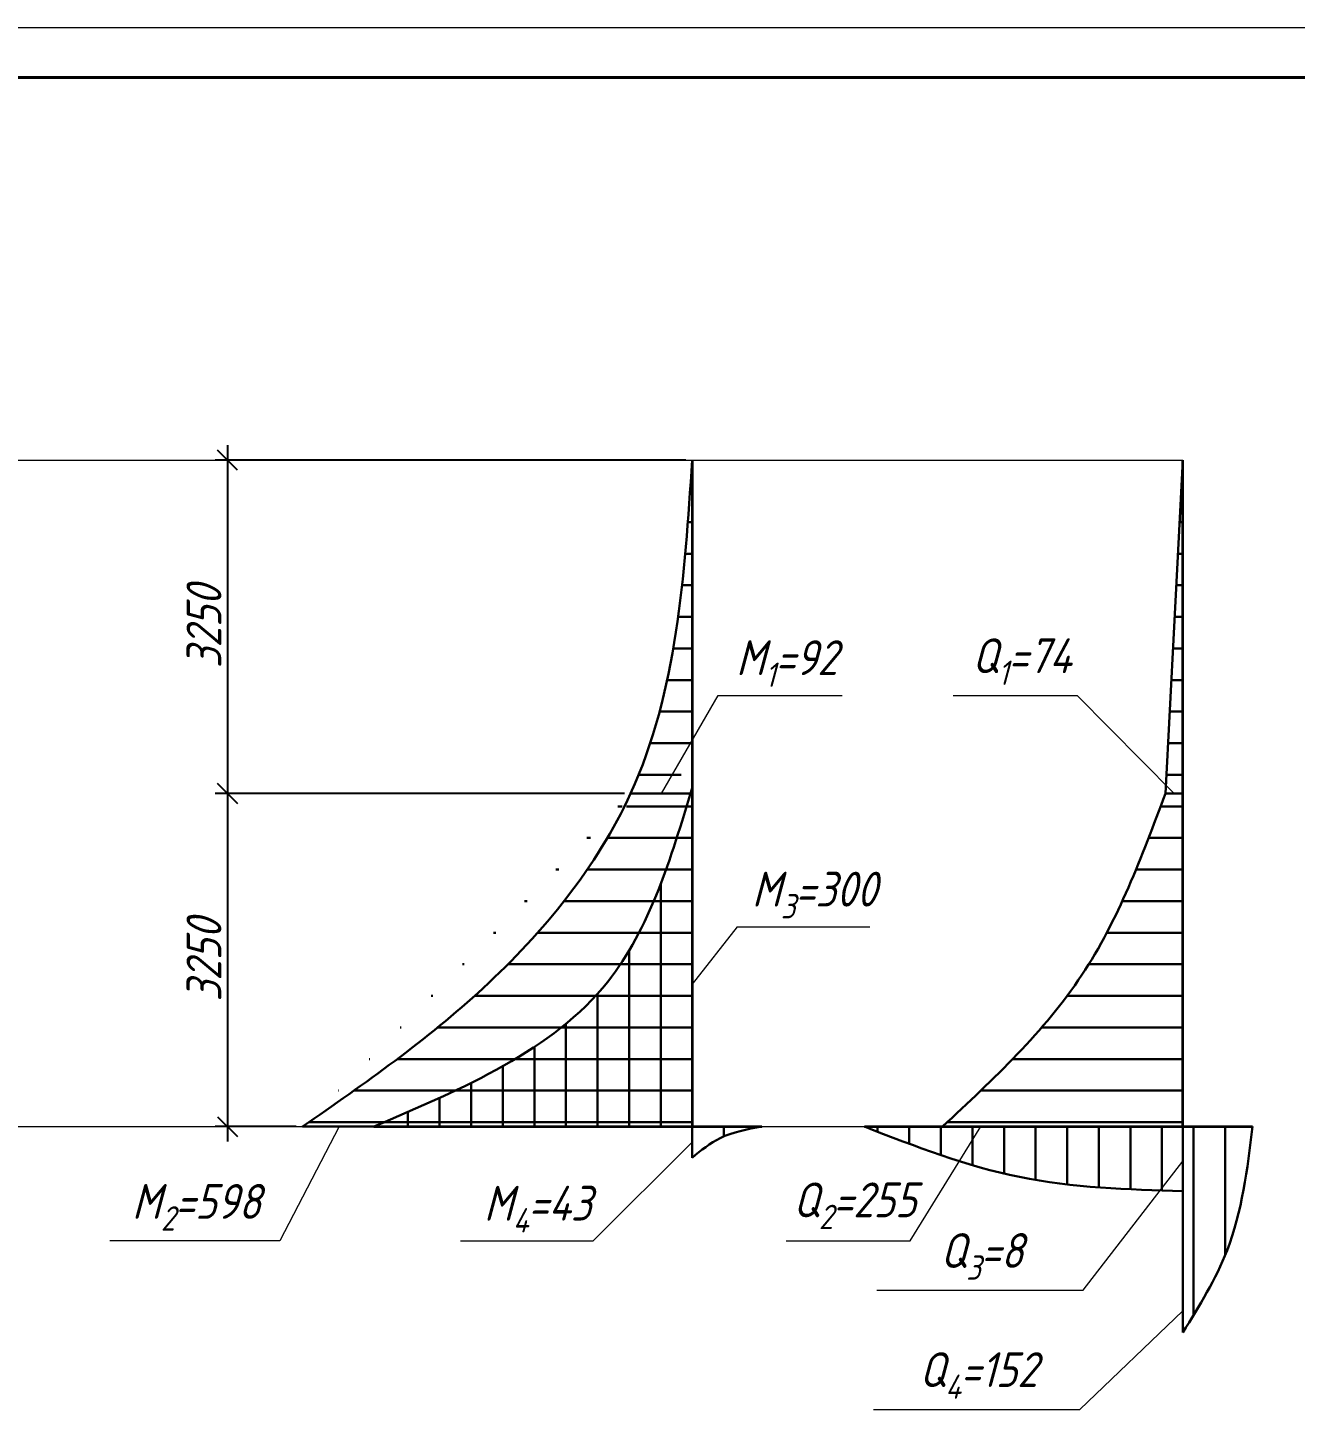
# Model space of a CAD drawing. Header units: millimetres. Extents: x -1004 to 900128, y -352756 to 107728.
# Drawn here: x 342613 to 355353, y -54528 to -40638 of the extents above; entities that cross this region are included whole.
import ezdxf

# ---------------------------------------------------------------- set-up
doc = ezdxf.new("R2010")
doc.units = ezdxf.units.MM
doc.linetypes.add('ACAD_ISO04W100', pattern=[30, 24, -3, 0, -3])
for name, color, linetype, lineweight in [('axles', 152, 'ACAD_ISO04W100', 20), ('basic', 95, 'Continuous', 30), ('frame', 173, 'Continuous', 40), ('size', 45, 'Continuous', 20), ('text', 13, 'Continuous', 20), ('thick', 42, 'Continuous', 35), ('thin', 153, 'Continuous', 18)]:
    doc.layers.add(name, color=color, linetype=linetype, lineweight=lineweight)
doc.styles.add('Structures', font='isocpeur.ttf', dxfattribs={"width": 0.85, "oblique": 15})
doc.styles.add('structures 5', font='isocpeur.ttf', dxfattribs={"width": 0.85, "oblique": 15, "height": 5})
doc.dimstyles.new('structures 3.5', dxfattribs={"dimtxt": 3.5, "dimasz": 2, "dimexe": 1.25, "dimexo": 0.625, "dimtad": 1, "dimtxsty": 'Structures', "dimblk": 'OBLIQUE', "dimcen": 2.5, "dimdle": 1.5, "dimadec": 0, "dimazin": 0, "dimtfac": 1, "dimtmove": 0, "dimatfit": 3, "dimfxl": 1, "dimarcsym": 0})
pattern_1 = [(90, (254042.0216964739, -56721.49941793422), (-317.5, 0), [])]

# ---------------------------------------------------------------- blocks, each defined once
blk = doc.blocks.new('_Oblique')
at = {"color": 0, "linetype": 'ByBlock', "lineweight": -2}
blk.add_line((-0.5, -0.5), (0.5, 0.5), dxfattribs=at)
blk = doc.blocks.new('*D539')
at = {"layer": 'Defpoints', "color": 0, "transparency": 16777216}
for p in [(349290.2822548915, -44986.05075270297), (344622.0216964751, -48336.05075270297), (348672.2822548915, -48336.05075270297)]:
    blk.add_point(p, dxfattribs=at)
at = {"layer": 'size', "color": 0, "lineweight": -2, "transparency": 16777216}
for p, q in [((344622.0216964751, -44836.05075270297), (344622.0216964751, -48486.05075270297)), ((349227.7822548915, -44986.05075270297), (344497.0216964751, -44986.05075270297)), ((348609.7822548915, -48336.05075270297), (344497.0216964751, -48336.05075270297))]:
    blk.add_line(p, q, dxfattribs=at)
at = {"layer": 'size', "color": 0, "lineweight": -2, "transparency": 16777216, "xscale": 200, "yscale": 200, "zscale": 200}
for p, rotation in [((344622.0216964751, -44986.05075270297), 90), ((344622.0216964751, -48336.05075270297), 270)]:
    blk.add_blockref('_Oblique', p, dxfattribs=dict(at, rotation=rotation))
at = {"layer": 'size', "color": 0, "transparency": 16777216, "insert": (344384.521696475, -46661.05075270306), "char_height": 350, "attachment_point": 5, "rotation": 90, "style": 'Structures'}
blk.add_mtext('3250', dxfattribs=at)
blk = doc.blocks.new('*D540')
at = {"layer": 'Defpoints', "color": 0, "transparency": 16777216}
for p in [(345212.0216964742, -48336.05075270297), (344622.021696475, -51686.05075270298), (345375.2822548915, -51686.05075270298)]:
    blk.add_point(p, dxfattribs=at)
at = {"layer": 'size', "color": 0, "lineweight": -2, "transparency": 16777216}
for p, q in [((344622.021696475, -48186.05075270297), (344622.021696475, -51836.05075270298)), ((345149.5216964742, -48336.05075270297), (344497.021696475, -48336.05075270297)), ((345312.7822548915, -51686.05075270298), (344497.021696475, -51686.05075270298))]:
    blk.add_line(p, q, dxfattribs=at)
at = {"layer": 'size', "color": 0, "lineweight": -2, "transparency": 16777216, "xscale": 200, "yscale": 200, "zscale": 200}
for p, rotation in [((344622.021696475, -48336.05075270297), 90), ((344622.021696475, -51686.05075270298), 270)]:
    blk.add_blockref('_Oblique', p, dxfattribs=dict(at, rotation=rotation))
at = {"layer": 'size', "color": 0, "transparency": 16777216, "insert": (344384.521696475, -50011.05075270306), "char_height": 350, "attachment_point": 5, "rotation": 90, "style": 'Structures'}
blk.add_mtext('3250', dxfattribs=at)

msp = doc.modelspace()

# ---------------------------------------------------------------- hatches: boundary and pattern name
at = {"layer": 'basic'}
h = msp.add_hatch(dxfattribs=at)
h.set_pattern_fill('ANSI31', color=256, scale=100, angle=315)
h.set_pattern_definition([(0, (254042.0216964739, -56721.49941793422), (8.526512829121202e-14, 317.5), [])])
edge = h.paths.add_edge_path()
edge.add_line((349290.2822548914, -48336.05075270295), (348672.2822548914, -48336.05075270295))
edge.add_spline(control_points=[(348672.2822548914, -48336.05075270295), (348336.0758063721, -49072.13926806985), (347294.9438967841, -50349.21721195508), (345999.7271743874, -51251.19343487435), (345375.2822548914, -51686.05075270295)], knot_values=[0, 0, 0, 9.094947017729282e-13, 2456.252634354829, 4742.864074920832, 4742.864074920832, 4742.864074920832, 4742.864074920832], degree=3, periodic=0)
edge.add_line((345375.2822548914, -51686.05075270295), (349290.2822548914, -51686.05075270295))
edge.add_line((349290.2822548914, -51686.05075270295), (349290.2822548914, -48336.05075270295))
edge = h.paths.add_edge_path()
edge.add_spline(control_points=[(349290.2822548914, -44986.05075270295), (349214.4211877085, -46150.61767895502), (349138.5601205255, -47315.18460520708), (348672.2822548914, -48336.05075270295)], knot_values=[0, 0, 0, 0, 3406.526676836684, 3406.526676836684, 3406.526676836684, 3406.526676836684], degree=3, periodic=0)
edge.add_line((348672.2822548914, -48336.05075270295), (348981.2822548914, -48336.05075270295))
edge.add_line((348981.2822548914, -48336.05075270295), (349290.2822548914, -48047.28257851132))
edge.add_line((349290.2822548914, -48047.28257851132), (349290.2822548914, -44986.05075270295))
h = msp.add_hatch(dxfattribs=at)
h.set_pattern_fill('ANSI31', color=256, scale=100, angle=315)
h.set_pattern_definition([(0, (252412.0216964739, -56721.49941793422), (8.526512829121202e-14, 317.5), [])])
edge = h.paths.add_edge_path()
edge.add_line((354222.0216964739, -48336.05075270295), (354047.0216964739, -48336.05075270295))
edge.add_spline(control_points=[(354047.0216964739, -48336.05075270295), (353809.6432782738, -48972.88964049831), (353327.7511604571, -50265.70995110038), (352318.9107513666, -51207.95328186586), (351807.0216964739, -51686.05075270295)], knot_values=[0, 0, 0, 0, 2009.443412837147, 4079.288038007142, 4079.288038007142, 4079.288038007142, 4079.288038007142], degree=3, periodic=0)
edge.add_line((351807.0216964739, -51686.05075270295), (354222.0216964739, -51686.05075270295))
edge.add_line((354222.0216964739, -51686.05075270295), (354222.0216964739, -48336.05075270295))
h.paths.add_polyline_path([(354222.0216964739, -44986.05075270295), (354047.0216964739, -48336.05075270295), (354222.0216964739, -48336.05075270295)])
h = msp.add_hatch(dxfattribs=at)
h.set_pattern_fill('ANSI31', color=256, scale=100, angle=45)
h.set_pattern_definition(pattern_1)
edge = h.paths.add_edge_path()
edge.add_line((349290.2822548914, -48336.05075270295), (349274.0274740645, -48336.05075270295))
edge.add_spline(control_points=[(349274.0274740645, -48336.05075270292), (349065.9662622561, -49026.88619766758), (348568.0390208984, -50631.14033654468), (346991.9356198055, -51302.16984095998), (346090.2822548914, -51686.05075270295)], knot_values=[53.91940055703866, 53.91940055703866, 53.91940055703866, 53.91940055703866, 2123.558099905938, 4890.400115360955, 4890.400115360955, 4890.400115360955, 4890.400115360955], degree=3, periodic=0)
edge.add_line((346090.2822548913, -51686.05075270295), (349290.2822548913, -51686.05075270295))
edge.add_line((349290.2822548914, -51686.05075270295), (349290.2822548914, -48336.05075270295))
h = msp.add_hatch(dxfattribs=at)
h.set_pattern_fill('ANSI31', color=256, scale=100, angle=45)
h.set_pattern_definition(pattern_1)
edge = h.paths.add_edge_path()
edge.add_spline(control_points=[(349290.2822548914, -51998.05075270295), (349380.5570934632, -51924.78984728757), (349584.8566629837, -51758.99424271128), (349845.0575768858, -51712.17933230055), (349990.2822548914, -51686.05075270295)], knot_values=[0, 0, 0, 0, 343.5251666801937, 777.426410088535, 777.426410088535, 777.426410088535, 777.426410088535], degree=3, periodic=0)
edge.add_line((349990.2822548914, -51686.05075270295), (349290.2822548914, -51686.05075270295))
edge.add_line((349290.2822548914, -51686.05075270295), (349290.2822548914, -51998.05075270295))
h = msp.add_hatch(dxfattribs=at)
h.set_pattern_fill('ANSI31', color=256, scale=100, angle=45)
h.set_pattern_definition([(90, (252412.0216964739, -56721.4994179342), (-317.5, 0), [])])
edge = h.paths.add_edge_path()
edge.add_spline(control_points=[(351022.0216964739, -51686.05075270295), (351535.0512840154, -51884.78991386751), (352564.6249321114, -52283.62968480613), (353668.3003013798, -52317.59251187585), (354222.0216964739, -52334.63189185118)], knot_values=[0, 0, 0, 0, 1637.504257511917, 3286.226122471569, 3286.226122471569, 3286.226122471569, 3286.226122471569], degree=3, periodic=0)
edge.add_line((354222.0216964739, -52334.63189185118), (354222.0216964739, -51686.05075270295))
edge.add_line((354222.0216964739, -51686.05075270295), (351807.0216964739, -51686.05075270295))
edge.add_line((351807.0216964739, -51686.05075270295), (351022.021696474, -51686.05075270295))
edge = h.paths.add_edge_path()
edge.add_spline(control_points=[(354222.0216964739, -53755.04838869993), (354387.9705749814, -53487.08460612706), (354779.4791657522, -52854.9012263038), (354869.9174933302, -52113.3058478163), (354922.0216964739, -51686.05075270295)], knot_values=[0, 0, 0, 0, 935.4950492465412, 2207.031175490159, 2207.031175490159, 2207.031175490159, 2207.031175490159], degree=3, periodic=0)
edge.add_line((354922.0216964739, -51686.05075270295), (354222.0216964739, -51686.05075270295))
edge.add_line((354222.0216964739, -51686.05075270295), (354222.0216964739, -53755.04838869993))

# ---------------------------------------------------------------- linework, layer by layer
at = {"layer": 'axles', "ltscale": 0.4}
for p, q in [((337865.2187548024, -44986.05075270295), (354222.0216964739, -44986.05075270295)), ((338565.2187548024, -51686.05075270295), (351022.0216964739, -51686.05075270295))]:
    msp.add_line(p, q, dxfattribs=at)
at = {"layer": 'basic'}
for p, q in [((354047.0216964739, -48336.05075270295), (354222.0216964739, -44986.05075270295)), ((349290.2822548914, -48336.05075270295), (348672.2822548914, -48336.05075270295)), ((349290.2822548914, -51686.05075270295), (349290.2822548914, -48282.05075270295)), ((354222.0216964739, -48336.05075270295), (354047.0216964739, -48336.05075270295)), ((349290.2822548914, -51686.05075270295), (345375.2822548914, -51686.05075270295)), ((349290.2822548914, -51686.05075270295), (349290.2822548914, -51998.05075270295)), ((354222.0216964739, -51686.05075270295), (351807.0216964739, -51686.05075270295)), ((354222.0216964739, -51686.05075270295), (354222.0216964739, -53755.04838869993))]:
    msp.add_line(p, q, dxfattribs=at)
for points in [[(345375.2822548914, -51686.05075270295), (347189.5585566198, -50294.29165676943), (348672.2822548914, -48336.05075270295), (349290.2822548914, -44986.05075270295)], [(349290.2822548914, -48282.05075270295), (348442.3847074697, -50228.98905494896), (346090.2822548914, -51686.05075270295)], [(354047.0216964739, -48336.05075270295), (353207.0216964739, -50161.49941793422), (351807.0216964739, -51686.05075270295)], [(349290.2822548914, -51998.05075270295), (349572.0216964739, -51801.49941793422), (349990.2822548914, -51686.05075270295)], [(354222.0216964739, -52334.63189185118), (352579.5096312986, -52191.67069519461), (351022.0216964739, -51686.05075270295)], [(354222.0216964739, -53755.04838869993), (354665.7762231162, -52931.4994179342), (354922.0216964739, -51686.05075270295)]]:
    msp.add_spline(points, degree=3, dxfattribs=at)
at = {"layer": 'frame'}
msp.add_line((318183.0241534228, -41138.01807927139), (375083.0241534228, -41138.01807927139), dxfattribs=at)
at = {"layer": 'thick'}
for p, q in [((349290.2822548914, -44986.05075270295), (349290.2822548914, -51686.05075270295)), ((354222.0216964739, -51686.05075270295), (354222.0216964739, -44986.05075270295)), ((346090.2822548914, -51686.05075270295), (349990.2822548914, -51686.05075270295)), ((351022.0216964739, -51686.05075270295), (354922.0216964739, -51686.05075270295))]:
    msp.add_line(p, q, dxfattribs=at)
at = {"layer": 'thin'}
for p, q in [((316183.0241534228, -40638.01807927139), (375583.0241534228, -40638.01807927139)), ((348981.2822548914, -48336.05075270295), (349552.0216964739, -47350.6563925888)), ((349552.0216964739, -47350.6563925888), (350798.7638911151, -47350.6563925888)), ((351912.7778355095, -47350.6563925888), (353159.5200301507, -47350.6563925888)), ((353159.5200301507, -47350.6563925888), (354134.5216964739, -48336.05075270295)), ((349742.0216964739, -49677.64694529935), (349290.2822548914, -50253.99798120977)), ((349742.0216964739, -49677.64694529935), (351075.9000263271, -49677.64694529935)), ((345742.1619131232, -51686.05075270295), (345146.9287129026, -52834.90406316618)), ((351482.0216964739, -52834.90406316616), (352192.0216964739, -51686.05075270295)), ((348295.9000263271, -52834.90406316618), (349290.2822548914, -51842.05075270295)), ((353221.4929609989, -53330.60124134993), (354222.0216964739, -52032.96487585174)), ((345146.9287129026, -52834.90406316618), (343437.9774030689, -52834.90406316618)), ((346962.0216964739, -52834.90406316618), (348295.9000263271, -52834.90406316618)), ((350235.2795018328, -52834.90406316616), (351482.0216964739, -52834.90406316616)), ((351146.3795106533, -53330.60124134993), (353221.4929609989, -53330.60124134993)), ((353187.1351468194, -54528.02675179321), (354222.0216964739, -53536.47704202587)), ((351112.0216964739, -54528.02675179321), (353187.1351468194, -54528.02675179321))]:
    msp.add_line(p, q, dxfattribs=at)

# ---------------------------------------------------------------- texts
at = {"layer": 'text', "char_height": 350, "attachment_point": 5, "style": 'structures 5'}
for s, insert, width in [('\\A1;M{\\H0.7x;\\S^ 1;}=92', (350241.8857188494, -47030.87823929201), 1401.583920005622), ('\\A1;Q{\\H0.7x;\\S^ 1;}=74', (352602.6418578849, -47011.49941793422), 1401.583920005622), ('\\A1;M{\\H0.7x;\\S^ 3;}=300', (350519.0218540614, -49357.86879200255), 1401.583920005622), ('\\A1;M{\\H0.7x;\\S^ 2;}=598', (344308.6825796919, -52497.11363660518), 1514.967067832156), ('\\A1;M{\\H0.7x;\\S^ 4;}=43', (347739.0218540614, -52515.12590986938), 1401.583920005622), ('\\A1;Q{\\H0.7x;\\S^ 2;}=255', (350925.1435242082, -52481.4994179342), 1401.583920005622), ('\\A1;\\pxt3;Q{\\H0.7x;\\S^ 3;}=8', (352201.4929609989, -52990.60124134993), 1401.583920005622), ('\\A1;\\pxt3;Q{\\H0.7x;\\S^ 4;}=152', (352167.1351468194, -54188.02675179321), 1401.583920005622)]:
    msp.add_mtext(s, dxfattribs=dict(at, insert=insert, width=width))

# ---------------------------------------------------------------- dimensions: what is measured, and where the dimension line sits
at = {"layer": 'size'}
for base, p1, p2, picture, middle in [((344622.0216964751, -48336.05075270297), (349290.2822548914, -44986.05075270295), (348672.2822548914, -48336.05075270295), '*D539', (344384.521696475, -46661.05075270306)), ((344622.021696475, -51686.05075270298), (345212.0216964741, -48336.05075270295), (345375.2822548914, -51686.05075270295), '*D540', (344384.521696475, -50011.05075270306))]:
    dim = msp.add_linear_dim(base=base, p1=p1, p2=p2, angle=90, text='3250', dimstyle='structures 3.5', dxfattribs=at)
    dim.commit()
    dim.dimension.update_dxf_attribs({"geometry": picture, "text_midpoint": middle})

doc.saveas('drawing.dxf')
